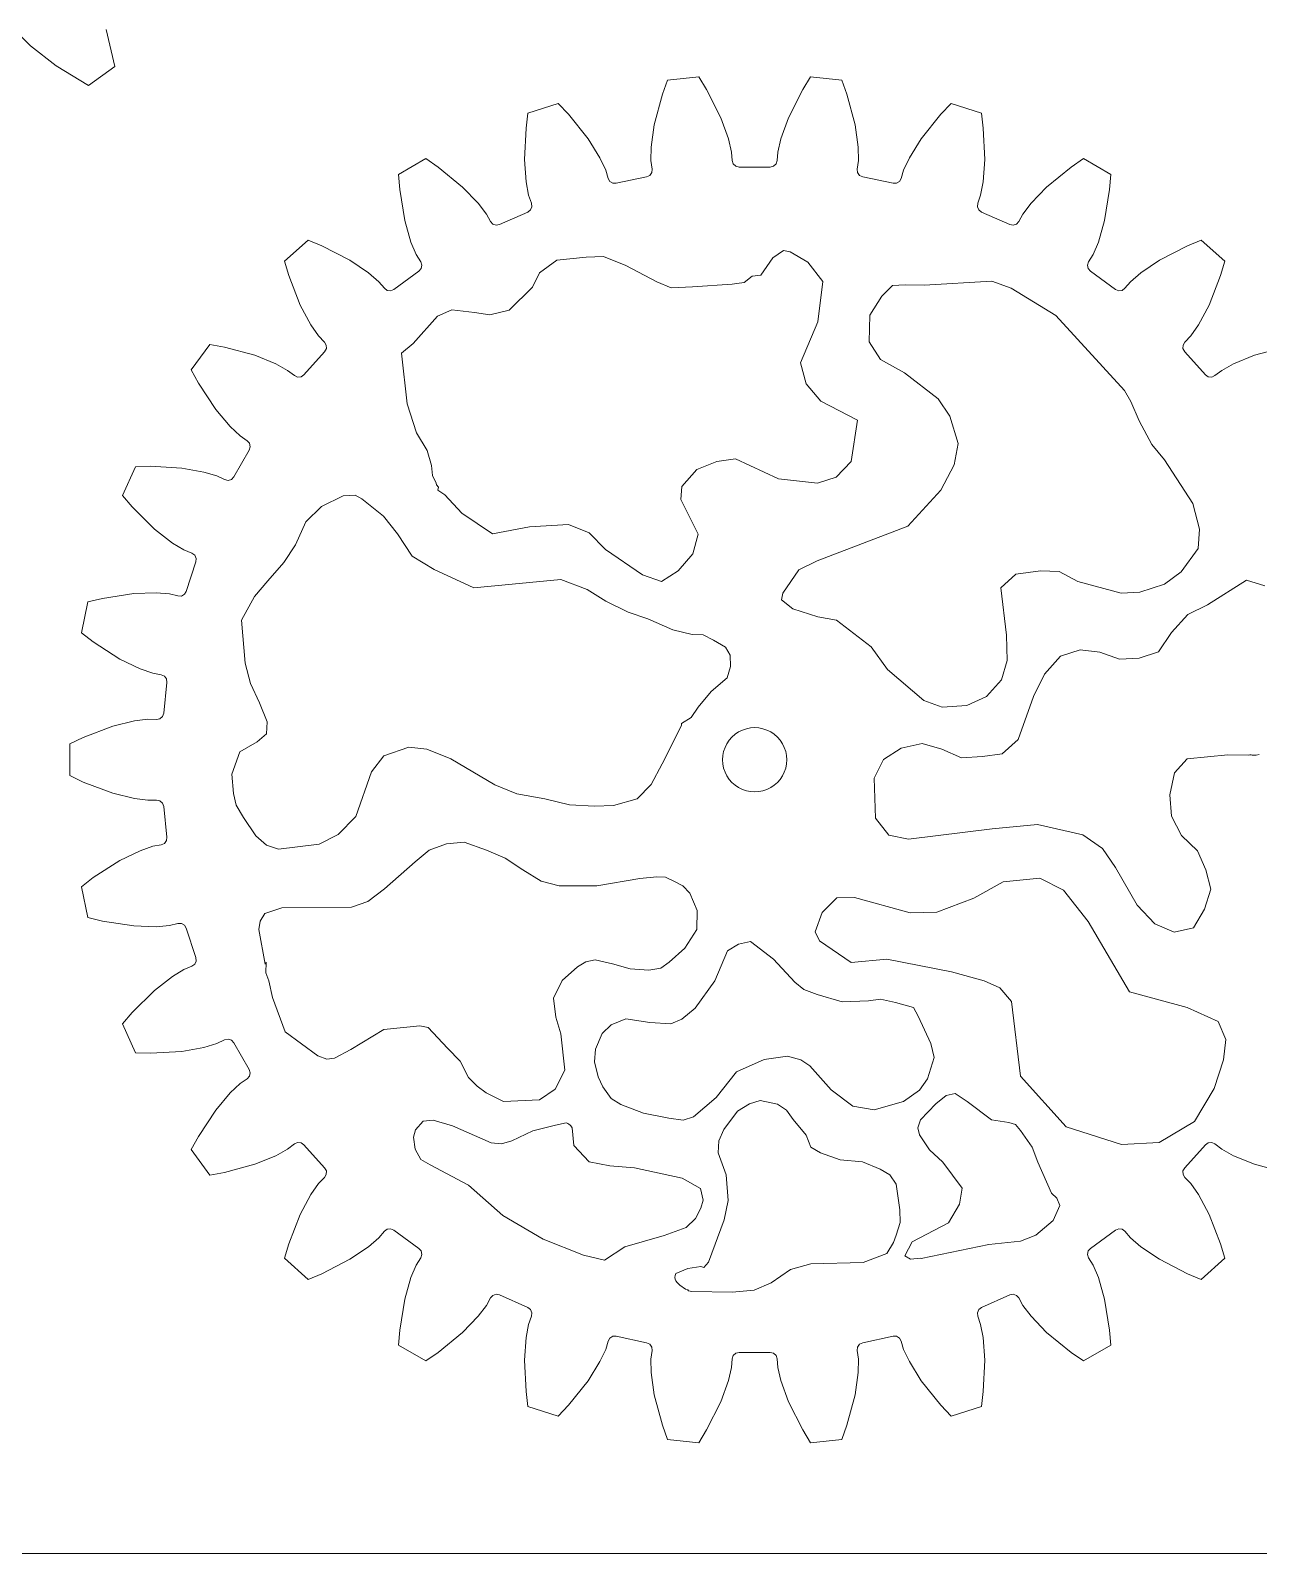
# Model space of a CAD drawing. Header units: millimetres. Extents: x -329 to 723, y 244 to 554.
# Drawn here: x -175.8 to -118.4, y 243.7 to 314.9 of the extents above; entities that cross this region are included whole.
import ezdxf

# ---------------------------------------------------------------- set-up
doc = ezdxf.new("R2010")
doc.units = ezdxf.units.MM

msp = doc.modelspace()

# ---------------------------------------------------------------- linework, layer by layer
at = {"color": 5, "lineweight": 0}
for p, q in [((-176.468, 314.822), (-175.785, 314.145)), ((-171.842, 313.181), (-172.254, 314.902)), ((-175.785, 314.145), (-174.583, 313.21)), ((-174.583, 313.21), (-173.073, 312.287)), ((-173.073, 312.287), (-171.842, 313.181)), ((-146.039, 312.542), (-146.273, 311.882)), ((-144.572, 312.696), (-146.039, 312.542)), ((-144.206, 312.099), (-144.572, 312.696)), ((-139.351, 312.696), (-139.717, 312.099)), ((-137.884, 312.542), (-139.351, 312.696)), ((-137.65, 311.882), (-137.884, 312.542)), ((-146.273, 311.882), (-146.65, 310.459)), ((-143.542, 310.786), (-144.206, 312.099)), ((-139.717, 312.099), (-140.381, 310.786)), ((-137.274, 310.459), (-137.65, 311.882)), ((-152.549, 311), (-152.641, 310.306)), ((-151.146, 311.456), (-152.549, 311)), ((-150.664, 310.949), (-151.146, 311.456)), ((-149.741, 309.802), (-150.664, 310.949)), ((-133.259, 310.949), (-134.182, 309.802)), ((-132.777, 311.456), (-133.259, 310.949)), ((-131.374, 311), (-132.777, 311.456)), ((-131.282, 310.306), (-131.374, 311)), ((-152.641, 310.306), (-152.713, 308.836)), ((-146.65, 310.459), (-146.794, 309.418)), ((-143.184, 309.797), (-143.542, 310.786)), ((-140.381, 310.786), (-140.739, 309.797)), ((-137.129, 309.418), (-137.274, 310.459)), ((-131.21, 308.836), (-131.282, 310.306)), ((-149.186, 308.909), (-149.741, 309.802)), ((-146.794, 309.418), (-146.805, 308.787)), ((-143.042, 309.182), (-143.184, 309.797)), ((-140.739, 309.797), (-140.881, 309.182)), ((-137.118, 308.787), (-137.129, 309.418)), ((-134.182, 309.802), (-134.737, 308.909)), ((-157.319, 308.877), (-158.596, 308.139)), ((-156.741, 308.481), (-157.319, 308.877)), ((-152.713, 308.836), (-152.638, 307.788)), ((-148.919, 308.338), (-149.186, 308.909)), ((-146.805, 308.787), (-146.753, 308.389)), ((-143.01, 308.783), (-143.042, 309.182)), ((-142.962, 308.628), (-143.01, 308.783)), ((-140.913, 308.783), (-140.961, 308.628)), ((-140.881, 309.182), (-140.913, 308.783)), ((-137.17, 308.389), (-137.118, 308.787)), ((-134.737, 308.909), (-135.004, 308.338)), ((-131.286, 307.788), (-131.21, 308.836)), ((-126.604, 308.877), (-127.182, 308.481)), ((-125.327, 308.139), (-126.604, 308.877)), ((-158.596, 308.139), (-158.542, 307.441)), ((-155.601, 307.551), (-156.741, 308.481)), ((-148.805, 307.953), (-148.919, 308.338)), ((-147.009, 308.026), (-148.423, 307.726)), ((-146.862, 308.095), (-147.009, 308.026)), ((-146.768, 308.228), (-146.862, 308.095)), ((-146.753, 308.389), (-146.768, 308.228)), ((-142.843, 308.517), (-142.962, 308.628)), ((-142.685, 308.481), (-142.843, 308.517)), ((-141.239, 308.481), (-142.685, 308.481)), ((-141.08, 308.517), (-141.239, 308.481)), ((-140.961, 308.628), (-141.08, 308.517)), ((-137.155, 308.228), (-137.17, 308.389)), ((-137.062, 308.095), (-137.155, 308.228)), ((-136.914, 308.026), (-137.062, 308.095)), ((-135.5, 307.726), (-136.914, 308.026)), ((-135.004, 308.338), (-135.119, 307.953)), ((-127.182, 308.481), (-128.323, 307.551)), ((-125.382, 307.441), (-125.327, 308.139)), ((-158.542, 307.441), (-158.307, 305.988)), ((-154.872, 306.793), (-155.601, 307.551)), ((-152.638, 307.788), (-152.518, 307.168)), ((-148.725, 307.812), (-148.805, 307.953)), ((-148.586, 307.728), (-148.725, 307.812)), ((-148.423, 307.726), (-148.586, 307.728)), ((-135.337, 307.728), (-135.5, 307.726)), ((-135.198, 307.812), (-135.337, 307.728)), ((-135.119, 307.953), (-135.198, 307.812)), ((-131.406, 307.168), (-131.286, 307.788)), ((-128.323, 307.551), (-129.051, 306.793)), ((-125.617, 305.988), (-125.382, 307.441)), ((-154.492, 306.289), (-154.872, 306.793)), ((-152.518, 307.168), (-152.384, 306.79)), ((-152.365, 306.629), (-152.429, 306.48)), ((-152.384, 306.79), (-152.365, 306.629)), ((-131.558, 306.629), (-131.539, 306.79)), ((-131.494, 306.48), (-131.558, 306.629)), ((-131.539, 306.79), (-131.406, 307.168)), ((-129.051, 306.793), (-129.431, 306.289)), ((-158.307, 305.988), (-158.015, 304.978)), ((-154.3, 305.937), (-154.492, 306.289)), ((-154.193, 305.815), (-154.3, 305.937)), ((-152.559, 306.382), (-153.88, 305.794)), ((-152.429, 306.48), (-152.559, 306.382)), ((-131.364, 306.382), (-131.494, 306.48)), ((-130.043, 305.794), (-131.364, 306.382)), ((-129.623, 305.937), (-129.73, 305.815)), ((-129.431, 306.289), (-129.623, 305.937)), ((-125.908, 304.978), (-125.617, 305.988)), ((-154.039, 305.763), (-154.193, 305.815)), ((-153.88, 305.794), (-154.039, 305.763)), ((-129.884, 305.763), (-130.043, 305.794)), ((-129.73, 305.815), (-129.884, 305.763)), ((-162.82, 305.07), (-163.916, 304.084)), ((-162.173, 304.803), (-162.82, 305.07)), ((-160.864, 304.13), (-162.173, 304.803)), ((-158.015, 304.978), (-157.769, 304.397)), ((-126.155, 304.397), (-125.908, 304.978)), ((-121.75, 304.803), (-123.059, 304.13)), ((-121.103, 305.07), (-121.75, 304.803)), ((-120.007, 304.084), (-121.103, 305.07)), ((-163.916, 304.084), (-163.718, 303.412)), ((-159.993, 303.541), (-160.864, 304.13)), ((-157.769, 304.397), (-157.56, 304.055)), ((-157.539, 303.742), (-157.646, 303.62)), ((-157.56, 304.055), (-157.507, 303.902)), ((-157.507, 303.902), (-157.539, 303.742)), ((-126.416, 303.902), (-126.363, 304.055)), ((-126.385, 303.742), (-126.416, 303.902)), ((-126.278, 303.62), (-126.385, 303.742)), ((-126.363, 304.055), (-126.155, 304.397)), ((-123.059, 304.13), (-123.93, 303.541)), ((-120.205, 303.412), (-120.007, 304.084)), ((-163.718, 303.412), (-163.186, 302.04)), ((-159.517, 303.127), (-159.993, 303.541)), ((-159.256, 302.823), (-159.517, 303.127)), ((-157.646, 303.62), (-158.815, 302.77)), ((-125.108, 302.77), (-126.278, 303.62)), ((-124.406, 303.127), (-124.667, 302.823)), ((-123.93, 303.541), (-124.406, 303.127)), ((-120.737, 302.04), (-120.205, 303.412)), ((-159.126, 302.725), (-159.256, 302.823)), ((-158.965, 302.706), (-159.126, 302.725)), ((-158.815, 302.77), (-158.965, 302.706)), ((-124.958, 302.706), (-125.108, 302.77)), ((-124.797, 302.725), (-124.958, 302.706)), ((-124.667, 302.823), (-124.797, 302.725)), ((-163.186, 302.04), (-162.69, 301.112)), ((-121.233, 301.112), (-120.737, 302.04)), ((-162.69, 301.112), (-162.329, 300.595)), ((-121.594, 300.595), (-121.233, 301.112)), ((-167.41, 300.203), (-168.277, 299.01)), ((-166.721, 300.076), (-167.41, 300.203)), ((-162.329, 300.595), (-162.053, 300.304)), ((-162.053, 300.304), (-161.97, 300.165)), ((-161.97, 300.165), (-161.968, 300.002)), ((-121.956, 300.002), (-121.953, 300.165)), ((-121.953, 300.165), (-121.87, 300.304)), ((-121.87, 300.304), (-121.594, 300.595)), ((-165.301, 299.691), (-166.721, 300.076)), ((-164.327, 299.295), (-165.301, 299.691)), ((-162.047, 299.86), (-163.014, 298.786)), ((-161.968, 300.002), (-162.047, 299.86)), ((-121.876, 299.86), (-121.956, 300.002)), ((-120.909, 298.786), (-121.876, 299.86)), ((-118.622, 299.691), (-119.596, 299.295)), ((-117.202, 300.076), (-118.622, 299.691)), ((-168.277, 299.01), (-167.943, 298.394)), ((-163.775, 298.989), (-164.327, 299.295)), ((-163.457, 298.746), (-163.775, 298.989)), ((-163.309, 298.678), (-163.457, 298.746)), ((-163.014, 298.786), (-163.147, 298.692)), ((-120.776, 298.692), (-120.909, 298.786)), ((-120.467, 298.746), (-120.614, 298.678)), ((-120.148, 298.989), (-120.467, 298.746)), ((-119.596, 299.295), (-120.148, 298.989)), ((-167.943, 298.394), (-167.137, 297.163)), ((-163.147, 298.692), (-163.309, 298.678)), ((-120.614, 298.678), (-120.776, 298.692)), ((-167.137, 297.163), (-166.46, 296.359)), ((-166.46, 296.359), (-165.999, 295.928)), ((-165.999, 295.928), (-165.669, 295.701)), ((-165.57, 295.268), (-166.293, 294.016)), ((-165.669, 295.701), (-165.559, 295.582)), ((-165.522, 295.423), (-165.57, 295.268)), ((-165.559, 295.582), (-165.522, 295.423)), ((-170.887, 294.488), (-171.487, 293.141)), ((-170.187, 294.507), (-170.887, 294.488)), ((-168.718, 294.425), (-170.187, 294.507)), ((-167.683, 294.241), (-168.718, 294.425)), ((-167.08, 294.057), (-167.683, 294.241)), ((-166.718, 293.885), (-167.08, 294.057)), ((-166.559, 293.849), (-166.718, 293.885)), ((-166.404, 293.896), (-166.559, 293.849)), ((-166.293, 294.016), (-166.404, 293.896)), ((-171.487, 293.141), (-171.033, 292.608)), ((-171.033, 292.608), (-169.989, 291.571)), ((-169.989, 291.571), (-169.159, 290.925)), ((-169.159, 290.925), (-168.618, 290.6)), ((-168.618, 290.6), (-168.249, 290.446)), ((-168.249, 290.446), (-168.116, 290.353)), ((-168.116, 290.353), (-168.047, 290.205)), ((-168.062, 290.043), (-168.509, 288.668)), ((-168.047, 290.205), (-168.062, 290.043)), ((-173.101, 288.175), (-173.407, 286.733)), ((-172.42, 288.339), (-173.101, 288.175)), ((-170.966, 288.565), (-172.42, 288.339)), ((-169.915, 288.599), (-170.966, 288.565)), ((-169.286, 288.545), (-169.915, 288.599)), ((-168.897, 288.452), (-169.286, 288.545)), ((-168.734, 288.449), (-168.897, 288.452)), ((-168.592, 288.529), (-168.734, 288.449)), ((-168.509, 288.668), (-168.592, 288.529)), ((-173.407, 286.733), (-172.852, 286.306)), ((-172.852, 286.306), (-171.615, 285.508)), ((-171.615, 285.508), (-170.669, 285.049)), ((-170.669, 285.049), (-170.073, 284.844)), ((-170.073, 284.844), (-169.679, 284.77)), ((-169.679, 284.77), (-169.53, 284.706)), ((-169.53, 284.706), (-169.432, 284.576)), ((-169.432, 284.576), (-169.413, 284.415)), ((-169.413, 284.415), (-169.564, 282.977)), ((-170.925, 282.617), (-171.946, 282.365)), ((-170.299, 282.694), (-170.925, 282.617)), ((-169.898, 282.685), (-170.299, 282.694)), ((-169.739, 282.716), (-169.898, 282.685)), ((-169.616, 282.823), (-169.739, 282.716)), ((-169.564, 282.977), (-169.616, 282.823)), ((-173.321, 281.842), (-173.953, 281.54)), ((-171.946, 282.365), (-173.321, 281.842)), ((-173.953, 281.54), (-173.953, 280.065)), ((-173.953, 280.065), (-173.321, 279.763)), ((-173.321, 279.763), (-171.946, 279.24)), ((-171.946, 279.24), (-170.925, 278.988)), ((-170.925, 278.988), (-170.299, 278.911)), ((-170.299, 278.911), (-169.898, 278.921)), ((-169.898, 278.921), (-169.739, 278.889)), ((-169.739, 278.889), (-169.616, 278.782)), ((-169.616, 278.782), (-169.564, 278.628)), ((-169.564, 278.628), (-169.413, 277.19)), ((-170.073, 276.761), (-170.669, 276.556)), ((-169.679, 276.835), (-170.073, 276.761)), ((-169.53, 276.899), (-169.679, 276.835)), ((-169.432, 277.029), (-169.53, 276.899)), ((-169.413, 277.19), (-169.432, 277.029)), ((-171.615, 276.097), (-172.852, 275.299)), ((-170.669, 276.556), (-171.615, 276.097)), ((-172.852, 275.299), (-173.407, 274.872)), ((-173.407, 274.872), (-173.101, 273.43)), ((-173.101, 273.43), (-172.42, 273.266)), ((-172.42, 273.266), (-170.966, 273.04)), ((-169.286, 273.06), (-168.897, 273.153)), ((-168.897, 273.153), (-168.734, 273.156)), ((-168.734, 273.156), (-168.592, 273.077)), ((-170.966, 273.04), (-169.915, 273.006)), ((-169.915, 273.006), (-169.286, 273.06)), ((-168.592, 273.077), (-168.509, 272.937)), ((-168.509, 272.937), (-168.062, 271.562)), ((-168.618, 271.005), (-169.159, 270.68)), ((-168.249, 271.159), (-168.618, 271.005)), ((-168.116, 271.253), (-168.249, 271.159)), ((-168.047, 271.4), (-168.116, 271.253)), ((-168.062, 271.562), (-168.047, 271.4)), ((-169.159, 270.68), (-169.989, 270.034)), ((-169.989, 270.034), (-171.033, 268.997)), ((-171.033, 268.997), (-171.487, 268.464)), ((-171.487, 268.464), (-170.887, 267.117)), ((-167.683, 267.364), (-167.08, 267.548)), ((-167.08, 267.548), (-166.718, 267.72)), ((-166.718, 267.72), (-166.559, 267.757)), ((-166.559, 267.757), (-166.404, 267.709)), ((-166.404, 267.709), (-166.293, 267.59)), ((-166.293, 267.59), (-165.57, 266.337)), ((-170.887, 267.117), (-170.187, 267.098)), ((-170.187, 267.098), (-168.718, 267.18)), ((-168.718, 267.18), (-167.683, 267.364)), ((-165.559, 266.024), (-165.669, 265.904)), ((-165.57, 266.337), (-165.522, 266.182)), ((-165.522, 266.182), (-165.559, 266.024)), ((-165.999, 265.677), (-166.46, 265.246)), ((-165.669, 265.904), (-165.999, 265.677)), ((-166.46, 265.246), (-167.137, 264.442)), ((-167.137, 264.442), (-167.943, 263.211)), ((-167.943, 263.211), (-168.277, 262.595)), ((-168.277, 262.595), (-167.41, 261.402)), ((-164.327, 262.31), (-163.775, 262.616)), ((-163.775, 262.616), (-163.457, 262.859)), ((-163.457, 262.859), (-163.309, 262.928)), ((-163.309, 262.928), (-163.147, 262.913)), ((-163.147, 262.913), (-163.014, 262.819)), ((-163.014, 262.819), (-162.047, 261.745)), ((-121.876, 261.745), (-120.909, 262.819)), ((-120.909, 262.819), (-120.776, 262.913)), ((-120.776, 262.913), (-120.614, 262.928)), ((-120.614, 262.928), (-120.467, 262.859)), ((-120.467, 262.859), (-120.148, 262.616)), ((-120.148, 262.616), (-119.596, 262.31)), ((-166.721, 261.529), (-165.301, 261.914)), ((-165.301, 261.914), (-164.327, 262.31)), ((-119.596, 262.31), (-118.622, 261.914)), ((-118.622, 261.914), (-117.202, 261.529)), ((-167.41, 261.402), (-166.721, 261.529)), ((-162.053, 261.301), (-162.329, 261.01)), ((-161.97, 261.44), (-162.053, 261.301)), ((-162.047, 261.745), (-161.968, 261.603)), ((-161.968, 261.603), (-161.97, 261.44)), ((-121.956, 261.603), (-121.876, 261.745)), ((-121.953, 261.44), (-121.956, 261.603)), ((-121.87, 261.301), (-121.953, 261.44)), ((-121.594, 261.01), (-121.87, 261.301)), ((-162.69, 260.493), (-163.186, 259.566)), ((-162.329, 261.01), (-162.69, 260.493)), ((-121.233, 260.493), (-121.594, 261.01)), ((-120.737, 259.566), (-121.233, 260.493)), ((-163.186, 259.566), (-163.718, 258.193)), ((-120.205, 258.193), (-120.737, 259.566)), ((-159.993, 258.064), (-159.517, 258.478)), ((-159.517, 258.478), (-159.256, 258.782)), ((-159.256, 258.782), (-159.126, 258.88)), ((-159.126, 258.88), (-158.965, 258.899)), ((-158.965, 258.899), (-158.815, 258.835)), ((-158.815, 258.835), (-157.646, 257.985)), ((-126.278, 257.985), (-125.108, 258.835)), ((-125.108, 258.835), (-124.958, 258.899)), ((-124.958, 258.899), (-124.797, 258.88)), ((-124.797, 258.88), (-124.667, 258.782)), ((-124.667, 258.782), (-124.406, 258.478)), ((-124.406, 258.478), (-123.93, 258.064)), ((-163.718, 258.193), (-163.916, 257.522)), ((-163.916, 257.522), (-162.82, 256.535)), ((-160.864, 257.475), (-159.993, 258.064)), ((-157.56, 257.55), (-157.769, 257.208)), ((-157.646, 257.985), (-157.539, 257.863)), ((-157.507, 257.703), (-157.56, 257.55)), ((-157.539, 257.863), (-157.507, 257.703)), ((-126.416, 257.703), (-126.385, 257.863)), ((-126.363, 257.55), (-126.416, 257.703)), ((-126.385, 257.863), (-126.278, 257.985)), ((-126.155, 257.208), (-126.363, 257.55)), ((-123.93, 258.064), (-123.059, 257.475)), ((-121.103, 256.535), (-120.007, 257.522)), ((-120.007, 257.522), (-120.205, 258.193)), ((-162.82, 256.535), (-162.173, 256.802)), ((-162.173, 256.802), (-160.864, 257.475)), ((-157.769, 257.208), (-158.015, 256.627)), ((-125.908, 256.627), (-126.155, 257.208)), ((-123.059, 257.475), (-121.75, 256.802)), ((-121.75, 256.802), (-121.103, 256.535)), ((-158.015, 256.627), (-158.307, 255.617)), ((-125.617, 255.617), (-125.908, 256.627)), ((-158.307, 255.617), (-158.542, 254.164)), ((-154.492, 255.316), (-154.3, 255.668)), ((-154.3, 255.668), (-154.193, 255.79)), ((-154.193, 255.79), (-154.039, 255.843)), ((-154.039, 255.843), (-153.88, 255.811)), ((-153.88, 255.811), (-152.559, 255.223)), ((-131.364, 255.223), (-130.043, 255.811)), ((-130.043, 255.811), (-129.884, 255.843)), ((-129.884, 255.843), (-129.73, 255.79)), ((-129.73, 255.79), (-129.623, 255.668)), ((-129.623, 255.668), (-129.431, 255.316)), ((-125.382, 254.164), (-125.617, 255.617)), ((-155.601, 254.054), (-154.872, 254.812)), ((-154.872, 254.812), (-154.492, 255.316)), ((-152.559, 255.223), (-152.429, 255.126)), ((-152.384, 254.815), (-152.518, 254.437)), ((-152.429, 255.126), (-152.365, 254.976)), ((-152.365, 254.976), (-152.384, 254.815)), ((-131.558, 254.976), (-131.494, 255.126)), ((-131.539, 254.815), (-131.558, 254.976)), ((-131.406, 254.437), (-131.539, 254.815)), ((-131.494, 255.126), (-131.364, 255.223)), ((-129.431, 255.316), (-129.051, 254.812)), ((-129.051, 254.812), (-128.323, 254.054)), ((-158.542, 254.164), (-158.596, 253.466)), ((-156.741, 253.125), (-155.601, 254.054)), ((-152.518, 254.437), (-152.638, 253.818)), ((-131.286, 253.818), (-131.406, 254.437)), ((-128.323, 254.054), (-127.182, 253.125)), ((-125.327, 253.466), (-125.382, 254.164)), ((-158.596, 253.466), (-157.319, 252.728)), ((-152.638, 253.818), (-152.713, 252.769)), ((-149.186, 252.696), (-148.919, 253.268)), ((-148.919, 253.268), (-148.805, 253.652)), ((-148.805, 253.652), (-148.725, 253.794)), ((-148.725, 253.794), (-148.586, 253.877)), ((-148.586, 253.877), (-148.423, 253.879)), ((-148.423, 253.879), (-147.009, 253.579)), ((-147.009, 253.579), (-146.862, 253.51)), ((-146.862, 253.51), (-146.768, 253.378)), ((-146.768, 253.378), (-146.753, 253.216)), ((-137.17, 253.216), (-137.155, 253.378)), ((-137.155, 253.378), (-137.062, 253.51)), ((-137.062, 253.51), (-136.914, 253.579)), ((-136.914, 253.579), (-135.5, 253.879)), ((-135.5, 253.879), (-135.337, 253.877)), ((-135.337, 253.877), (-135.198, 253.794)), ((-135.198, 253.794), (-135.119, 253.652)), ((-135.119, 253.652), (-135.004, 253.268)), ((-135.004, 253.268), (-134.737, 252.696)), ((-131.21, 252.769), (-131.286, 253.818)), ((-126.604, 252.728), (-125.327, 253.466)), ((-157.319, 252.728), (-156.741, 253.125)), ((-152.713, 252.769), (-152.641, 251.299)), ((-149.741, 251.803), (-149.186, 252.696)), ((-146.753, 253.216), (-146.805, 252.818)), ((-146.805, 252.818), (-146.794, 252.188)), ((-143.042, 252.423), (-143.01, 252.822)), ((-143.01, 252.822), (-142.962, 252.978)), ((-142.962, 252.978), (-142.843, 253.088)), ((-142.843, 253.088), (-142.685, 253.124)), ((-142.685, 253.124), (-141.239, 253.124)), ((-141.239, 253.124), (-141.08, 253.088)), ((-141.08, 253.088), (-140.961, 252.978)), ((-140.961, 252.978), (-140.913, 252.822)), ((-140.913, 252.822), (-140.881, 252.423)), ((-137.118, 252.818), (-137.17, 253.216)), ((-137.129, 252.188), (-137.118, 252.818)), ((-134.737, 252.696), (-134.182, 251.803)), ((-131.282, 251.299), (-131.21, 252.769)), ((-127.182, 253.125), (-126.604, 252.728)), ((-150.664, 250.656), (-149.741, 251.803)), ((-146.794, 252.188), (-146.65, 251.146)), ((-143.542, 250.82), (-143.184, 251.808)), ((-143.184, 251.808), (-143.042, 252.423)), ((-140.881, 252.423), (-140.739, 251.808)), ((-140.739, 251.808), (-140.381, 250.82)), ((-137.274, 251.146), (-137.129, 252.188)), ((-134.182, 251.803), (-133.259, 250.656)), ((-152.641, 251.299), (-152.549, 250.605)), ((-146.65, 251.146), (-146.273, 249.723)), ((-137.65, 249.723), (-137.274, 251.146)), ((-131.374, 250.605), (-131.282, 251.299)), ((-152.549, 250.605), (-151.146, 250.149)), ((-151.146, 250.149), (-150.664, 250.656)), ((-144.206, 249.506), (-143.542, 250.82)), ((-140.381, 250.82), (-139.717, 249.506)), ((-133.259, 250.656), (-132.777, 250.149)), ((-132.777, 250.149), (-131.374, 250.605)), ((-146.273, 249.723), (-146.039, 249.063)), ((-137.884, 249.063), (-137.65, 249.723)), ((-146.039, 249.063), (-144.572, 248.909)), ((-144.572, 248.909), (-144.206, 249.506)), ((-139.717, 249.506), (-139.351, 248.909)), ((-139.351, 248.909), (-137.884, 249.063))]:
    msp.add_line(p, q, dxfattribs=at)
at = {"color": 1, "lineweight": 0}
for p, q in [((-140.608, 304.591), (-141.113, 304.246)), ((-140.309, 304.531), (-140.608, 304.591)), ((-139.476, 304.034), (-140.309, 304.531)), ((-152.006, 303.541), (-151.207, 304.135)), ((-151.207, 304.135), (-149.83, 304.275)), ((-149.83, 304.275), (-149.02, 304.3)), ((-149.02, 304.3), (-147.978, 303.892)), ((-147.978, 303.892), (-146.536, 303.124)), ((-141.113, 304.246), (-141.673, 303.428)), ((-138.778, 303.138), (-139.476, 304.034)), ((-152.332, 302.88), (-152.006, 303.541)), ((-146.536, 303.124), (-145.857, 302.848)), ((-144.871, 302.891), (-143.02, 303.021)), ((-143.02, 303.021), (-142.789, 303.044)), ((-142.789, 303.044), (-142.448, 303.088)), ((-142.448, 303.088), (-142.084, 303.391)), ((-142.084, 303.391), (-141.673, 303.428)), ((-139.006, 301.253), (-138.778, 303.138)), ((-130.878, 303.158), (-134.046, 302.962)), ((-129.985, 302.823), (-130.878, 303.158)), ((-153.425, 301.795), (-152.332, 302.88)), ((-145.857, 302.848), (-144.871, 302.891)), ((-136.023, 302.449), (-136.585, 301.559)), ((-135.522, 302.948), (-136.023, 302.449)), ((-134.933, 302.985), (-135.522, 302.948)), ((-134.046, 302.962), (-134.933, 302.985)), ((-127.896, 301.552), (-129.985, 302.823)), ((-156.774, 301.513), (-156.108, 301.81)), ((-156.108, 301.81), (-155.045, 301.688)), ((-155.045, 301.688), (-154.334, 301.588)), ((-154.334, 301.588), (-153.425, 301.795)), ((-157.917, 300.246), (-156.774, 301.513)), ((-139.819, 299.344), (-139.006, 301.253)), ((-136.585, 301.559), (-136.618, 300.315)), ((-124.683, 298.046), (-127.896, 301.552)), ((-158.452, 299.787), (-157.917, 300.246)), ((-136.618, 300.315), (-136.077, 299.498)), ((-158.197, 297.432), (-158.452, 299.787)), ((-136.077, 299.498), (-134.957, 298.873)), ((-139.562, 298.357), (-139.819, 299.344)), ((-134.957, 298.873), (-133.383, 297.662)), ((-138.872, 297.553), (-139.562, 298.357)), ((-124.683, 298.046), (-124.384, 297.528)), ((-157.756, 296.071), (-158.197, 297.432)), ((-137.157, 296.662), (-138.872, 297.553)), ((-133.383, 297.662), (-132.848, 296.852)), ((-124.006, 296.633), (-124.384, 297.528)), ((-137.457, 294.734), (-137.157, 296.662)), ((-132.848, 296.852), (-132.449, 295.577)), ((-123.409, 295.527), (-124.006, 296.633)), ((-157.253, 295.24), (-157.756, 296.071)), ((-157.06, 294.551), (-157.253, 295.24)), ((-132.449, 295.577), (-132.642, 294.575)), ((-122.818, 294.803), (-123.409, 295.527)), ((-157.008, 294.083), (-157.06, 294.551)), ((-144.667, 294.365), (-143.734, 294.727)), ((-143.734, 294.727), (-142.863, 294.857)), ((-142.863, 294.857), (-140.854, 293.916)), ((-138.161, 294.006), (-137.457, 294.734)), ((-132.642, 294.575), (-133.265, 293.398)), ((-121.49, 292.765), (-122.818, 294.803)), ((-156.833, 293.726), (-157.008, 294.083)), ((-145.359, 293.561), (-144.667, 294.365)), ((-140.854, 293.916), (-139.025, 293.725)), ((-139.025, 293.725), (-138.161, 294.006)), ((-161.188, 293.128), (-162.195, 292.624)), ((-160.624, 293.156), (-161.188, 293.128)), ((-160.308, 292.99), (-160.624, 293.156)), ((-156.825, 293.639), (-156.833, 293.726)), ((-156.73, 293.54), (-156.825, 293.639)), ((-156.756, 293.397), (-156.73, 293.54)), ((-156.43, 293.181), (-156.756, 293.397)), ((-156.43, 293.181), (-155.646, 292.318)), ((-145.404, 292.951), (-145.359, 293.561)), ((-133.265, 293.398), (-134.814, 291.715)), ((-162.195, 292.624), (-162.924, 291.908)), ((-159.298, 292.178), (-160.308, 292.99)), ((-144.602, 291.337), (-145.404, 292.951)), ((-121.189, 291.579), (-121.49, 292.765)), ((-162.924, 291.908), (-163.407, 290.845)), ((-158.638, 291.352), (-159.298, 292.178)), ((-155.646, 292.318), (-154.202, 291.347)), ((-154.202, 291.347), (-152.475, 291.681)), ((-152.475, 291.681), (-150.661, 291.793)), ((-150.661, 291.793), (-149.694, 291.399)), ((-134.814, 291.715), (-139.038, 290.1)), ((-157.966, 290.306), (-158.638, 291.352)), ((-149.694, 291.399), (-148.926, 290.617)), ((-144.851, 290.417), (-144.602, 291.337)), ((-121.253, 290.674), (-121.189, 291.579)), ((-163.407, 290.845), (-163.948, 290.009)), ((-156.936, 289.685), (-157.966, 290.306)), ((-148.926, 290.617), (-147.198, 289.445)), ((-145.539, 289.623), (-144.851, 290.417)), ((-122.036, 289.578), (-121.253, 290.674)), ((-163.948, 290.009), (-164.701, 289.166)), ((-155.079, 288.84), (-156.936, 289.685)), ((-146.313, 289.125), (-145.539, 289.623)), ((-139.891, 289.672), (-140.644, 288.577)), ((-139.038, 290.1), (-139.891, 289.672)), ((-129.76, 289.474), (-128.607, 289.62)), ((-128.607, 289.62), (-127.74, 289.599)), ((-127.74, 289.599), (-126.865, 289.13)), ((-122.823, 289.007), (-122.036, 289.578)), ((-164.701, 289.166), (-165.33, 288.421)), ((-151.015, 289.22), (-155.079, 288.84)), ((-149.791, 288.747), (-151.015, 289.22)), ((-147.198, 289.445), (-146.313, 289.125)), ((-130.467, 288.833), (-129.76, 289.474)), ((-130.199, 286.617), (-130.467, 288.833)), ((-126.865, 289.13), (-124.836, 288.584)), ((-123.972, 288.637), (-122.823, 289.007)), ((-118.983, 289.189), (-120.817, 288.043)), ((-118.139, 288.923), (-118.983, 289.189)), ((-165.33, 288.421), (-165.928, 287.326)), ((-148.911, 288.214), (-149.791, 288.747)), ((-147.863, 287.69), (-148.911, 288.214)), ((-140.644, 288.577), (-140.705, 288.275)), ((-140.705, 288.275), (-140.183, 287.859)), ((-124.836, 288.584), (-123.972, 288.637)), ((-146.953, 287.382), (-147.863, 287.69)), ((-145.782, 286.868), (-146.953, 287.382)), ((-140.183, 287.859), (-139.014, 287.484)), ((-139.014, 287.484), (-138.142, 287.315)), ((-121.732, 287.59), (-122.49, 286.752)), ((-120.817, 288.043), (-121.732, 287.59)), ((-165.928, 287.326), (-165.76, 285.307)), ((-144.88, 286.649), (-145.782, 286.868)), ((-138.142, 287.315), (-136.515, 286.078)), ((-122.49, 286.752), (-123.093, 285.846)), ((-144.367, 286.631), (-144.88, 286.649)), ((-143.891, 286.391), (-144.367, 286.631)), ((-143.329, 286.068), (-143.891, 286.391)), ((-143.106, 285.686), (-143.329, 286.068)), ((-136.515, 286.078), (-135.761, 285.015)), ((-130.172, 285.435), (-130.199, 286.617)), ((-165.76, 285.307), (-165.511, 284.357)), ((-143.092, 285.163), (-143.106, 285.686)), ((-130.438, 284.533), (-130.172, 285.435)), ((-127.674, 285.642), (-128.423, 284.808)), ((-126.761, 285.935), (-127.674, 285.642)), ((-125.843, 285.834), (-126.761, 285.935)), ((-124.922, 285.497), (-125.843, 285.834)), ((-124.006, 285.553), (-124.922, 285.497)), ((-123.093, 285.846), (-124.006, 285.553)), ((-143.992, 283.989), (-143.248, 284.633)), ((-143.248, 284.633), (-143.092, 285.163)), ((-135.761, 285.015), (-134.067, 283.573)), ((-131.135, 283.754), (-130.438, 284.533)), ((-128.423, 284.808), (-128.938, 283.755)), ((-165.511, 284.357), (-165.096, 283.464)), ((-144.606, 283.266), (-143.992, 283.989)), ((-165.096, 283.464), (-164.726, 282.572)), ((-144.929, 282.776), (-144.606, 283.266)), ((-134.067, 283.573), (-133.199, 283.259)), ((-133.199, 283.259), (-132.055, 283.33)), ((-132.055, 283.33), (-131.135, 283.754)), ((-128.938, 283.755), (-129.661, 281.755)), ((-164.726, 282.572), (-164.765, 282.009)), ((-146.289, 280.609), (-145.381, 282.409)), ((-145.384, 282.495), (-144.929, 282.776)), ((-145.381, 282.409), (-145.384, 282.495)), ((-164.765, 282.009), (-165.201, 281.642)), ((-143.152, 281.716), (-143.261, 281.553)), ((-143.022, 281.863), (-143.152, 281.716)), ((-142.875, 281.993), (-143.022, 281.863)), ((-142.712, 282.102), (-142.875, 281.993)), ((-142.536, 282.188), (-142.712, 282.102)), ((-142.35, 282.251), (-142.536, 282.188)), ((-142.157, 282.29), (-142.35, 282.251)), ((-141.962, 282.303), (-142.157, 282.29)), ((-141.766, 282.29), (-141.962, 282.303)), ((-141.573, 282.251), (-141.766, 282.29)), ((-141.388, 282.188), (-141.573, 282.251)), ((-141.212, 282.102), (-141.388, 282.188)), ((-141.048, 281.993), (-141.212, 282.102)), ((-140.901, 281.863), (-141.048, 281.993)), ((-140.772, 281.716), (-140.901, 281.863)), ((-140.663, 281.553), (-140.772, 281.716)), ((-129.661, 281.755), (-130.407, 281.085)), ((-166.008, 281.173), (-166.383, 280.126)), ((-165.201, 281.642), (-166.008, 281.173)), ((-159.858, 280.236), (-159.278, 280.991)), ((-159.278, 280.991), (-158.122, 281.392)), ((-158.122, 281.392), (-157.273, 281.305)), ((-157.273, 281.305), (-156.148, 280.847)), ((-143.449, 280.998), (-143.462, 280.803)), ((-143.41, 281.191), (-143.449, 280.998)), ((-143.347, 281.377), (-143.41, 281.191)), ((-143.261, 281.553), (-143.347, 281.377)), ((-140.576, 281.377), (-140.663, 281.553)), ((-140.513, 281.191), (-140.576, 281.377)), ((-140.474, 280.998), (-140.513, 281.191)), ((-140.462, 280.803), (-140.474, 280.998)), ((-135.124, 281.339), (-135.945, 280.821)), ((-134.141, 281.556), (-135.124, 281.339)), ((-133.223, 281.301), (-134.141, 281.556)), ((-132.301, 280.89), (-133.223, 281.301)), ((-130.407, 281.085), (-131.315, 280.951)), ((-121.755, 280.843), (-119.862, 281.037)), ((-119.862, 281.037), (-118.877, 281.021)), ((-118.877, 281.021), (-118.834, 281.027)), ((-118.834, 281.027), (-118.765, 281.03)), ((-118.765, 281.03), (-118.723, 281.017)), ((-118.723, 281.017), (-118.545, 281.022)), ((-118.545, 281.022), (-118.395, 281.042)), ((-156.148, 280.847), (-154.1, 279.627)), ((-146.8, 279.649), (-146.289, 280.609)), ((-143.462, 280.803), (-143.449, 280.607)), ((-143.449, 280.607), (-143.41, 280.414)), ((-143.41, 280.414), (-143.347, 280.229)), ((-140.576, 280.229), (-140.513, 280.414)), ((-140.513, 280.414), (-140.474, 280.607)), ((-140.474, 280.607), (-140.462, 280.803)), ((-135.945, 280.821), (-136.375, 279.939)), ((-131.315, 280.951), (-132.301, 280.89)), ((-122.356, 280.185), (-121.755, 280.843)), ((-166.383, 280.126), (-166.307, 279.234)), ((-160.595, 278.161), (-159.858, 280.236)), ((-154.1, 279.627), (-153.071, 279.211)), ((-147.446, 278.981), (-146.8, 279.649)), ((-143.347, 280.229), (-143.261, 280.053)), ((-143.261, 280.053), (-143.152, 279.889)), ((-143.152, 279.889), (-143.022, 279.742)), ((-143.022, 279.742), (-142.875, 279.613)), ((-142.875, 279.613), (-142.712, 279.504)), ((-141.212, 279.504), (-141.048, 279.613)), ((-141.048, 279.613), (-140.901, 279.742)), ((-140.901, 279.742), (-140.772, 279.889)), ((-140.772, 279.889), (-140.663, 280.053)), ((-140.663, 280.053), (-140.576, 280.229)), ((-136.375, 279.939), (-136.32, 278.083)), ((-122.574, 279.165), (-122.356, 280.185)), ((-166.307, 279.234), (-166.176, 278.689)), ((-153.071, 279.211), (-151.76, 278.979)), ((-151.76, 278.979), (-150.615, 278.698)), ((-148.563, 278.673), (-147.446, 278.981)), ((-142.712, 279.504), (-142.536, 279.417)), ((-142.536, 279.417), (-142.35, 279.354)), ((-142.35, 279.354), (-142.157, 279.315)), ((-142.157, 279.315), (-141.962, 279.303)), ((-141.962, 279.303), (-141.766, 279.315)), ((-141.766, 279.315), (-141.573, 279.354)), ((-141.573, 279.354), (-141.388, 279.417)), ((-141.388, 279.417), (-141.212, 279.504)), ((-122.489, 278.167), (-122.574, 279.165)), ((-166.176, 278.689), (-165.833, 278.113)), ((-161.413, 277.319), (-160.595, 278.161)), ((-150.615, 278.698), (-149.44, 278.629)), ((-149.44, 278.629), (-148.563, 278.673)), ((-122.029, 277.272), (-122.489, 278.167)), ((-165.833, 278.113), (-165.257, 277.255)), ((-136.32, 278.083), (-135.692, 277.274)), ((-134.78, 277.099), (-130.863, 277.572)), ((-130.863, 277.572), (-128.752, 277.78)), ((-128.752, 277.78), (-126.63, 277.295)), ((-165.257, 277.255), (-164.761, 276.817)), ((-164.761, 276.817), (-164.203, 276.635)), ((-164.203, 276.635), (-162.298, 276.855)), ((-162.298, 276.855), (-161.413, 277.319)), ((-157.166, 276.583), (-156.359, 276.883)), ((-156.359, 276.883), (-155.535, 276.957)), ((-155.535, 276.957), (-154.492, 276.586)), ((-135.692, 277.274), (-134.78, 277.099)), ((-126.63, 277.295), (-125.716, 276.66)), ((-121.27, 276.551), (-122.029, 277.272)), ((-159.252, 274.769), (-157.826, 276.032)), ((-157.826, 276.032), (-157.166, 276.583)), ((-154.492, 276.586), (-153.61, 276.208)), ((-153.61, 276.208), (-152.785, 275.668)), ((-125.716, 276.66), (-125.101, 275.778)), ((-120.887, 275.656), (-121.27, 276.551)), ((-152.785, 275.668), (-151.931, 275.131)), ((-147.32, 275.263), (-146.533, 275.335)), ((-146.533, 275.335), (-146.122, 275.323)), ((-146.122, 275.323), (-145.704, 275.119)), ((-130.36, 275.107), (-128.636, 275.27)), ((-128.636, 275.27), (-127.535, 274.712)), ((-125.101, 275.778), (-124.103, 274.007)), ((-120.656, 274.754), (-120.887, 275.656)), ((-160.027, 274.185), (-159.252, 274.769)), ((-151.931, 275.131), (-151.097, 274.916)), ((-151.097, 274.916), (-149.327, 274.908)), ((-149.327, 274.908), (-147.32, 275.263)), ((-145.704, 275.119), (-145.318, 274.914)), ((-145.318, 274.914), (-144.992, 274.579)), ((-144.992, 274.579), (-144.652, 273.768)), ((-131.72, 274.342), (-130.36, 275.107)), ((-127.535, 274.712), (-126.388, 273.253)), ((-120.95, 273.822), (-120.656, 274.754)), ((-164.846, 273.627), (-164.05, 273.89)), ((-164.05, 273.89), (-160.796, 273.924)), ((-160.796, 273.924), (-160.027, 274.185)), ((-138.813, 273.672), (-138.131, 274.353)), ((-138.131, 274.353), (-137.302, 274.374)), ((-137.302, 274.374), (-134.703, 273.658)), ((-133.454, 273.689), (-131.72, 274.342)), ((-124.103, 274.007), (-123.268, 273.146)), ((-165.12, 272.881), (-165.063, 273.266)), ((-165.063, 273.266), (-164.846, 273.627)), ((-144.652, 273.768), (-144.657, 272.882)), ((-139.137, 272.775), (-138.813, 273.672)), ((-134.703, 273.658), (-133.454, 273.689)), ((-126.388, 273.253), (-124.456, 269.968)), ((-123.268, 273.146), (-122.365, 272.747)), ((-121.468, 272.954), (-120.95, 273.822)), ((-164.831, 271.253), (-165.12, 272.881)), ((-144.657, 272.882), (-145.223, 272.005)), ((-138.936, 272.352), (-139.137, 272.775)), ((-122.365, 272.747), (-121.468, 272.954)), ((-145.223, 272.005), (-145.95, 271.343)), ((-143.815, 270.476), (-143.233, 271.879)), ((-143.233, 271.879), (-142.718, 272.188)), ((-142.718, 272.188), (-142.16, 272.316)), ((-142.16, 272.316), (-141.078, 271.492)), ((-137.46, 271.334), (-138.936, 272.352)), ((-164.778, 271.35), (-164.831, 271.253)), ((-164.791, 270.847), (-164.778, 271.35)), ((-150.244, 271.13), (-150.96, 270.502)), ((-149.85, 271.368), (-150.244, 271.13)), ((-149.417, 271.452), (-149.85, 271.368)), ((-148.598, 271.274), (-149.417, 271.452)), ((-147.777, 271.034), (-148.598, 271.274)), ((-146.902, 270.984), (-147.777, 271.034)), ((-146.345, 271.074), (-146.902, 270.984)), ((-145.95, 271.343), (-146.345, 271.074)), ((-141.078, 271.492), (-140.082, 270.415)), ((-135.787, 271.485), (-137.46, 271.334)), ((-132.767, 270.899), (-135.787, 271.485)), ((-164.66, 270.478), (-164.791, 270.847)), ((-164.49, 269.708), (-164.66, 270.478)), ((-150.96, 270.502), (-151.352, 269.677)), ((-144.735, 269.209), (-143.815, 270.476)), ((-140.082, 270.415), (-139.663, 270.071)), ((-131.239, 270.478), (-132.767, 270.899)), ((-130.507, 270.154), (-131.239, 270.478)), ((-163.896, 268.099), (-164.49, 269.708)), ((-151.352, 269.677), (-151.242, 268.788)), ((-139.663, 270.071), (-139.038, 269.837)), ((-139.038, 269.837), (-137.878, 269.506)), ((-136.639, 269.546), (-136.089, 269.615)), ((-136.089, 269.615), (-135.387, 269.472)), ((-129.969, 269.517), (-130.507, 270.154)), ((-124.456, 269.968), (-121.768, 269.228)), ((-145.369, 268.693), (-144.735, 269.209)), ((-137.878, 269.506), (-136.639, 269.546)), ((-135.387, 269.472), (-134.542, 269.231)), ((-134.542, 269.231), (-134.329, 268.831)), ((-129.549, 266.023), (-129.969, 269.517)), ((-121.768, 269.228), (-120.307, 268.578)), ((-159.286, 268.205), (-160.817, 267.272)), ((-157.596, 268.381), (-159.286, 268.205)), ((-157.219, 268.307), (-157.596, 268.381)), ((-156.313, 267.342), (-157.219, 268.307)), ((-151.242, 268.788), (-151.014, 268.002)), ((-149.08, 268.02), (-148.664, 268.421)), ((-148.664, 268.421), (-147.985, 268.698)), ((-147.985, 268.698), (-146.864, 268.537)), ((-146.864, 268.537), (-145.883, 268.468)), ((-145.883, 268.468), (-145.369, 268.693)), ((-134.329, 268.831), (-133.731, 267.545)), ((-120.307, 268.578), (-119.955, 267.741)), ((-162.366, 266.981), (-163.896, 268.099)), ((-151.014, 268.002), (-150.832, 266.308)), ((-149.4, 267.29), (-149.08, 268.02)), ((-133.731, 267.545), (-133.573, 266.896)), ((-119.955, 267.741), (-120.06, 266.789)), ((-161.95, 266.819), (-162.366, 266.981)), ((-161.584, 266.868), (-161.95, 266.819)), ((-160.817, 267.272), (-161.584, 266.868)), ((-155.716, 266.733), (-156.313, 267.342)), ((-149.448, 266.696), (-149.4, 267.29)), ((-141.523, 266.803), (-142.812, 266.233)), ((-140.422, 266.964), (-141.523, 266.803)), ((-139.799, 266.787), (-140.422, 266.964)), ((-139.378, 266.508), (-139.799, 266.787)), ((-133.573, 266.896), (-133.891, 265.903)), ((-120.06, 266.789), (-120.5, 265.452)), ((-155.324, 265.965), (-155.716, 266.733)), ((-150.832, 266.308), (-151.274, 265.413)), ((-149.279, 265.996), (-149.448, 266.696)), ((-142.812, 266.233), (-143.765, 265.025)), ((-138.383, 265.385), (-139.378, 266.508)), ((-127.412, 263.66), (-129.549, 266.023)), ((-154.929, 265.563), (-155.324, 265.965)), ((-154.51, 265.252), (-154.929, 265.563)), ((-151.274, 265.413), (-152.012, 264.926)), ((-149.279, 265.996), (-149.06, 265.536)), ((-148.666, 264.98), (-149.06, 265.536)), ((-137.369, 264.63), (-138.383, 265.385)), ((-134.259, 265.367), (-135.006, 264.841)), ((-133.891, 265.903), (-134.259, 265.367)), ((-120.5, 265.452), (-121.42, 263.905)), ((-153.688, 264.843), (-154.51, 265.252)), ((-152.012, 264.926), (-153.688, 264.843)), ((-148.211, 264.704), (-148.666, 264.98)), ((-147.148, 264.303), (-148.211, 264.704)), ((-143.765, 265.025), (-144.821, 264.13)), ((-142.758, 264.386), (-142.207, 264.732)), ((-142.207, 264.732), (-141.706, 264.893)), ((-141.706, 264.893), (-140.892, 264.712)), ((-140.892, 264.712), (-140.477, 264.442)), ((-136.375, 264.45), (-137.369, 264.63)), ((-135.006, 264.841), (-136.375, 264.45)), ((-133.505, 264.728), (-134.208, 263.987)), ((-133.015, 265.118), (-133.505, 264.728)), ((-132.591, 265.211), (-133.015, 265.118)), ((-132.04, 264.84), (-132.591, 265.211)), ((-130.904, 263.987), (-132.04, 264.84)), ((-157.445, 263.919), (-157.804, 263.517)), ((-156.983, 263.971), (-157.445, 263.919)), ((-156.075, 263.712), (-156.983, 263.971)), ((-145.966, 264.063), (-147.148, 264.303)), ((-145.306, 263.973), (-145.966, 264.063)), ((-144.821, 264.13), (-145.306, 263.973)), ((-143.407, 263.53), (-142.758, 264.386)), ((-140.477, 264.442), (-140.16, 263.997)), ((-140.16, 263.997), (-139.562, 263.276)), ((-134.208, 263.987), (-134.346, 263.613)), ((-130.088, 263.86), (-130.904, 263.987)), ((-121.42, 263.905), (-123.066, 262.934)), ((-157.804, 263.517), (-157.89, 263.178)), ((-157.89, 263.178), (-157.821, 262.618)), ((-154.268, 262.921), (-156.075, 263.712)), ((-152.322, 263.48), (-153.297, 263.013)), ((-151.26, 263.743), (-152.322, 263.48)), ((-150.772, 263.841), (-151.26, 263.743)), ((-150.727, 263.834), (-150.772, 263.841)), ((-150.683, 263.809), (-150.727, 263.834)), ((-150.683, 263.809), (-150.639, 263.782)), ((-150.639, 263.782), (-150.586, 263.742)), ((-150.586, 263.742), (-150.549, 263.704)), ((-150.549, 263.704), (-150.513, 263.658)), ((-150.513, 263.658), (-150.482, 263.616)), ((-150.41, 262.794), (-150.482, 263.616)), ((-143.635, 263.009), (-143.407, 263.53)), ((-139.562, 263.276), (-139.332, 262.713)), ((-134.346, 263.613), (-134.257, 263.28)), ((-134.257, 263.28), (-133.798, 262.588)), ((-129.777, 263.771), (-130.088, 263.86)), ((-129.545, 263.494), (-129.777, 263.771)), ((-129.006, 262.712), (-129.545, 263.494)), ((-124.828, 262.831), (-127.412, 263.66)), ((-157.821, 262.618), (-157.555, 262.14)), ((-153.781, 262.874), (-154.268, 262.921)), ((-153.297, 263.013), (-153.781, 262.874)), ((-149.686, 262.03), (-150.41, 262.794)), ((-143.674, 262.44), (-143.635, 263.009)), ((-139.332, 262.713), (-138.887, 262.439)), ((-133.798, 262.588), (-133.177, 262.007)), ((-128.742, 262.016), (-129.006, 262.712)), ((-123.066, 262.934), (-124.828, 262.831)), ((-157.555, 262.14), (-157.111, 261.88)), ((-157.111, 261.88), (-155.33, 260.931)), ((-148.72, 261.847), (-149.686, 262.03)), ((-147.574, 261.753), (-148.72, 261.847)), ((-143.285, 261.422), (-143.674, 262.44)), ((-138.887, 262.439), (-137.964, 262.126)), ((-137.964, 262.126), (-136.925, 262.027)), ((-136.925, 262.027), (-136.092, 261.691)), ((-133.177, 262.007), (-132.264, 260.798)), ((-128.091, 260.557), (-128.742, 262.016)), ((-145.35, 261.258), (-147.574, 261.753)), ((-144.496, 260.782), (-145.35, 261.258)), ((-143.197, 260.226), (-143.285, 261.422)), ((-136.092, 261.691), (-135.653, 261.418)), ((-135.653, 261.418), (-135.354, 260.99)), ((-155.33, 260.931), (-153.729, 259.515)), ((-144.373, 260.238), (-144.496, 260.782)), ((-135.354, 260.99), (-135.186, 259.78)), ((-132.264, 260.798), (-132.397, 260.049)), ((-127.847, 260.336), (-128.091, 260.557)), ((-127.701, 259.994), (-127.847, 260.336)), ((-144.731, 259.382), (-144.481, 259.856)), ((-144.481, 259.856), (-144.373, 260.238)), ((-143.386, 259.316), (-143.197, 260.226)), ((-135.186, 259.78), (-135.159, 259.2)), ((-132.397, 260.049), (-132.911, 259.179)), ((-128.017, 259.29), (-127.701, 259.994)), ((-153.729, 259.515), (-151.836, 258.416)), ((-146.182, 258.588), (-145.157, 258.963)), ((-145.157, 258.963), (-144.731, 259.382)), ((-144.119, 257.34), (-143.386, 259.316)), ((-135.159, 259.2), (-135.347, 258.594)), ((-132.911, 259.179), (-134.611, 258.29)), ((-128.832, 258.595), (-128.017, 259.29)), ((-151.836, 258.416), (-149.959, 257.668)), ((-148.028, 258.063), (-146.182, 258.588)), ((-135.474, 258.257), (-135.788, 257.745)), ((-135.347, 258.594), (-135.474, 258.257)), ((-134.611, 258.29), (-134.942, 257.642)), ((-131.018, 258.162), (-129.541, 258.314)), ((-129.541, 258.314), (-128.832, 258.595)), ((-149.959, 257.668), (-148.972, 257.429)), ((-148.972, 257.429), (-148.028, 258.063)), ((-135.788, 257.745), (-136.901, 257.331)), ((-134.942, 257.642), (-134.683, 257.476)), ((-134.683, 257.476), (-134.219, 257.528)), ((-134.219, 257.528), (-134.183, 257.518)), ((-134.183, 257.518), (-131.018, 258.162)), ((-145.669, 256.711), (-145.639, 256.816)), ((-145.639, 256.816), (-145.08, 257.049)), ((-145.08, 257.049), (-144.483, 257.139)), ((-144.483, 257.139), (-144.342, 257.099)), ((-144.342, 257.099), (-144.119, 257.34)), ((-140.287, 256.995), (-141.189, 256.374)), ((-139.337, 257.259), (-140.287, 256.995)), ((-136.901, 257.331), (-139.337, 257.259)), ((-145.688, 256.632), (-145.669, 256.711)), ((-145.673, 256.55), (-145.688, 256.632)), ((-145.639, 256.474), (-145.673, 256.55)), ((-145.577, 256.395), (-145.639, 256.474)), ((-145.458, 256.271), (-145.577, 256.395)), ((-145.188, 256.08), (-145.458, 256.271)), ((-145.119, 256.056), (-145.188, 256.08)), ((-141.189, 256.374), (-141.989, 256.039)), ((-145.088, 256.047), (-145.119, 256.056)), ((-145.05, 256.006), (-145.088, 256.047)), ((-144.897, 255.97), (-145.05, 256.006)), ((-143.011, 255.944), (-144.897, 255.97)), ((-141.989, 256.039), (-143.011, 255.944))]:
    msp.add_line(p, q, dxfattribs=at)
at = {"lineweight": 0}
msp.add_lwpolyline([(-329.017, 243.733), (280.583, 243.733), (280.583, 548.533), (-329.017, 548.533)], close=True, dxfattribs=at)

doc.saveas('drawing.dxf')
